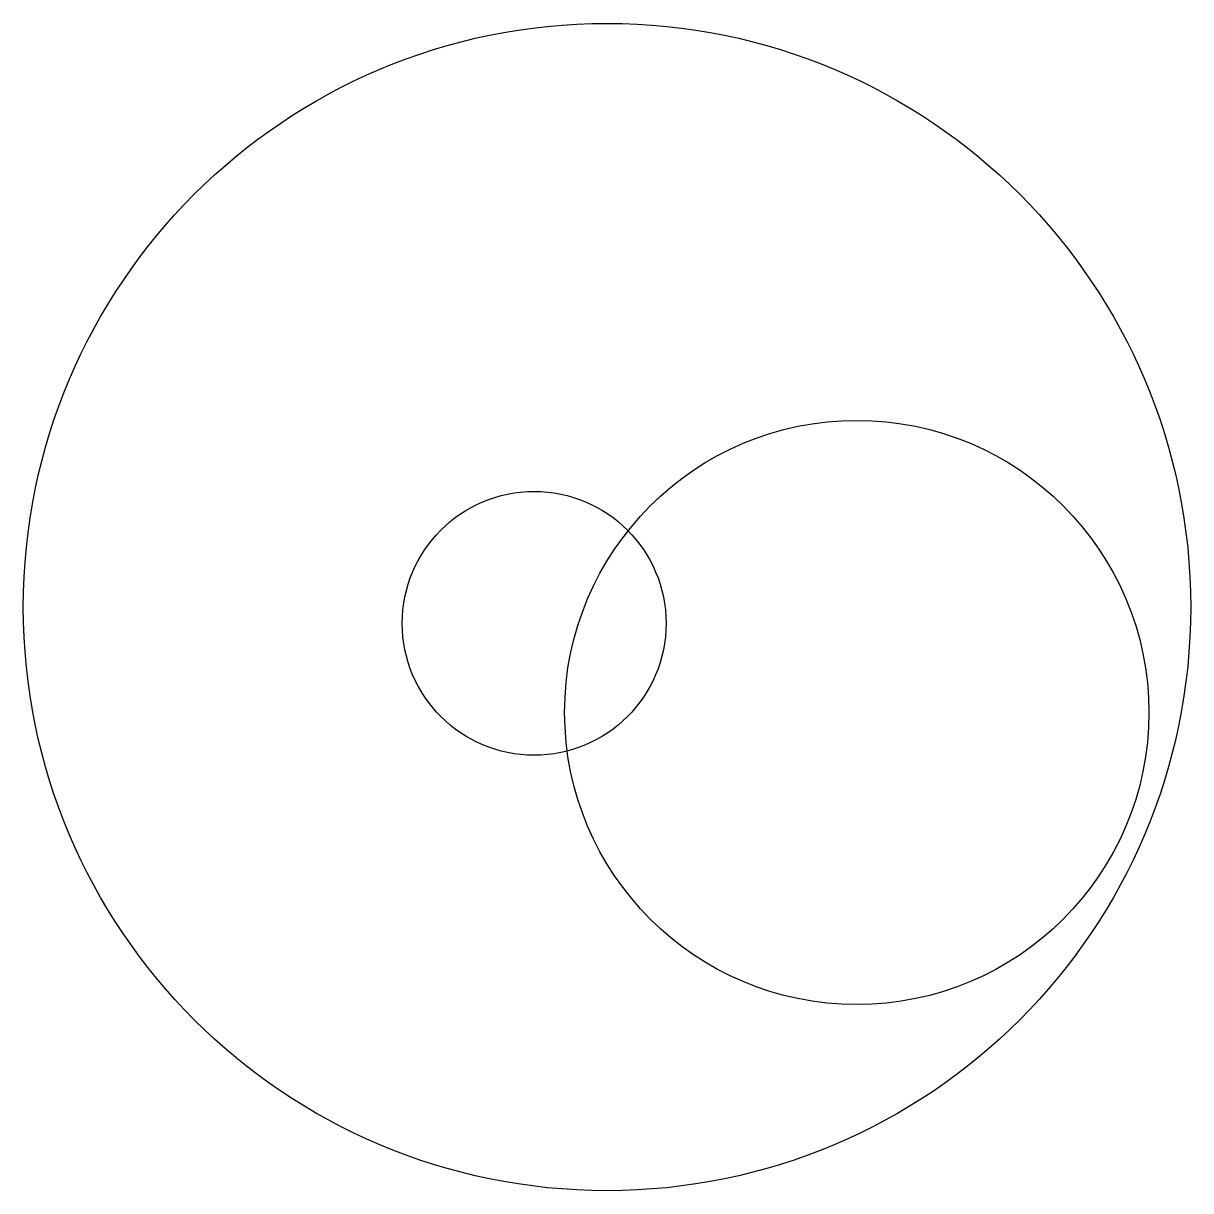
# Model space of a CAD drawing. Header units: inches. Extents: x 8.1 to 33.4, y 5.6 to 30.8.
import ezdxf

# ---------------------------------------------------------------- set-up
doc = ezdxf.new("R2010")
doc.units = ezdxf.units.IN
doc.header["$MEASUREMENT"] = 0

msp = doc.modelspace()

# ---------------------------------------------------------------- linework, layer by layer
for centre, radius in [((20.734, 18.191), 12.618), ((26.133, 15.911), 6.315), ((19.159, 17.838), 2.851)]:
    msp.add_circle(centre, radius)

doc.saveas('drawing.dxf')
